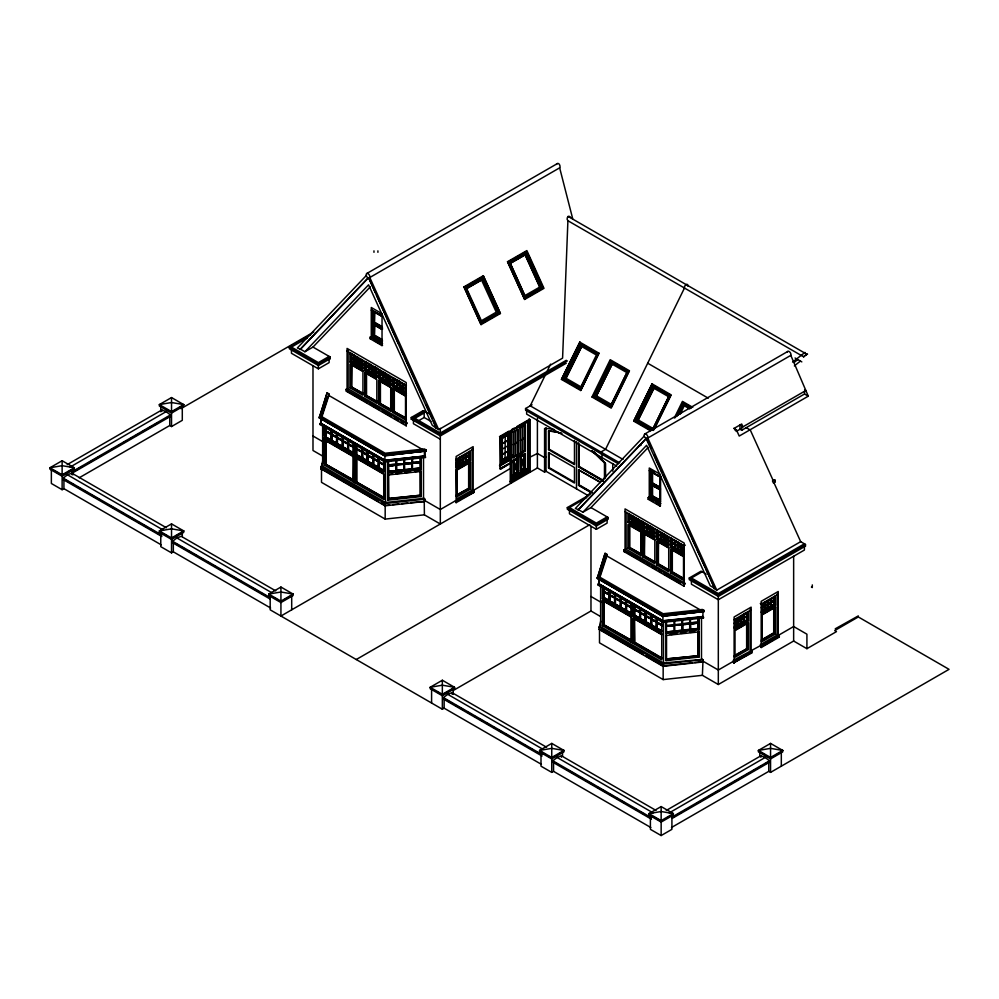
<?xml version="1.0" encoding="UTF-8"?>
<svg xmlns="http://www.w3.org/2000/svg" width="999" height="999" viewBox="0 0 999 999"><rect width="100%" height="100%" fill="white"/><g stroke="black" fill="none" stroke-linecap="round" stroke-linejoin="round"><path stroke-width="1.5" d="M736.251 431.443L740.022 429.27L741.733 430.257L804.52 394.006L804.595 391.196M570.666 217.457C568.543 214.148 565.696 218.619 567.907 220.729L562.587 358.129L438.748 429.632L436.113 428.109L368.581 277.66L375.249 292.37M687.824 286.139L687.886 285.589A2.46 1.424 -60 0 0 686.151 284.578A2.46 1.424 -60 0 0 684.402 287.587L684.465 288.074A2.46 1.424 -60 0 0 684.64 288.461M321.503 416.483L385.177 453.234L424.4 448.963L426.198 450L426.198 451.036L384.478 455.581L319.243 417.919L327.11 392.794L328.896 393.831L328.896 395.492L321.965 416.72M319.243 417.919L327.11 392.794M322.889 408.042L326.099 398.239M321.291 416.82L328.896 393.831M320.829 418.256L320.829 423.226L384.965 460.252L425.124 456.006L384.89 460.389L320.604 423.264L384.89 460.801L425.124 456.418L425.487 457.455L384.752 461.888L320.142 424.587L321.104 420.829M320.142 424.587L321.104 421.653M423.514 456.318L423.514 498.364L424.937 499.188L424.937 501.461L384.965 505.819L320.829 468.793L323.177 459.303M320.829 468.793L323.177 461.575M606.893 554.32L599.5 576.972L663.161 613.736L702.397 609.465L704.195 610.501L704.195 611.538L662.462 616.083L597.227 578.421L605.094 553.296L606.893 554.32L606.893 555.981L599.962 577.222M597.227 578.421L605.094 553.296M598.601 575.536L605.007 555.931M598.601 576.161L600.886 569.155M603.633 560.751L605.007 556.555M703.109 616.92L662.886 620.891L598.588 583.766L662.886 621.303L703.471 617.132L703.471 617.956L662.749 622.389L598.139 585.089L599.1 581.318M598.139 585.089L599.1 582.155M701.498 618.369L701.498 658.853L702.934 659.69L702.934 661.962L662.949 666.321L598.813 629.283L600.699 621.241M511.55 456.056L512.549 455.169L512.162 455.919M511.688 456.081L512.999 455.444L512.999 456.418M512.262 456.043C510.614 457.442 515.459 454.92 512.986 457.305M513.598 456.768C514.522 454.37 511.188 457.067 513.124 457.267M706.206 574.113L701.098 571.153L689.26 577.984L689.26 579.645L718.318 596.415L805.481 546.103L805.481 544.443L800.674 541.67L716.745 590.134L647.789 438.024L790.896 355.319A2.635 1.561 61.6 0 0 789.647 351.885A2.635 1.561 61.6 0 0 787.337 352.11M550.624 364.136L530.232 405.831L623.039 459.428M561.45 379.42L579.857 342.145L561.45 379.42L580.719 390.509L598.975 353.184L579.72 342.095M562.412 379.021L579.944 343.181L562.412 379.021L580.769 389.51L598.026 354.22L580.556 344.28L563.673 378.808L581.143 388.748L563.673 378.808M564.235 378.996L581.131 344.468M565.996 378.246L581.68 346.516L596.403 355.02L580.869 386.788L565.996 378.246L581.68 346.516M580.569 388.561L598.026 354.22M580.344 389.373L598.301 353.683L579.944 343.181M591.945 397.028L610.202 359.702L629.47 370.779L611.201 408.116L592.082 397.078M592.907 396.615L610.851 360.926L592.907 396.615L611.263 407.117L628.783 371.291L610.426 360.789M611.063 406.168L594.168 396.403L611.051 361.888L627.959 371.64M594.168 396.403L611.613 362.063L628.521 371.828M596.49 395.841L612.175 364.123L596.49 395.841L611.351 404.383L626.897 372.627L612.025 364.073M610.839 406.98L628.783 371.291M684.465 288.024L605.556 449.325L600.899 452.023L600.899 453.671L601.972 453.047M633.691 421.128L652.097 383.853L633.691 421.128L650.411 430.744M634.652 420.729L652.609 385.04L634.652 420.729L651.311 430.344M669.193 398.151L670.541 395.392L652.809 430.269L635.913 420.504L652.797 385.989L670.267 395.929M635.913 420.504L653.358 386.176M638.236 419.942L653.92 388.224L638.236 419.942L653.096 428.496L668.643 396.728L653.783 388.186M653.371 430.457L656.081 424.937M659.452 418.032L662.837 411.126M668.244 400.075L669.592 397.315M654.357 428.459L667.844 400.899M654.17 429.408L671.216 394.892L651.96 383.803M674.325 417.994L682.442 401.398L692.782 407.342M675.249 417.657L683.091 402.634L676.348 416.421M677.21 416.021L683.291 403.584L690.359 407.53M678.446 414.822L683.853 403.771M680.219 414.073L684.265 405.781L689.76 408.928M438.748 429.632L369.792 277.522L559.765 167.77A2.81 1.973 75.1 0 0 559.952 165.809L559.452 164.523A2.56 1.798 75.1 0 0 557.604 163.449L366.733 273.539M512.574 456.168L511.7 456.643M529.994 472.24L529.994 419.617L500.024 436.925L500.024 468.806L512.012 462.275L510.252 459.39L499.488 465.596M500.661 469.18L512.012 462.275M804.732 353.047L804.932 352.422L792.582 362.088M567.907 220.729L803.658 356.843C804.482 354.92 809.327 353.696 806.867 354.27L568.069 216.408M366.296 275.512L297.34 347.989L300.512 349.2L368.581 277.66M299.975 349.513L368.044 277.972M300.512 349.2L304.92 351.735L368.581 284.815L432.255 425.262L436.113 428.109M304.92 351.735L312.987 347.078L370.292 286.85M644.293 436.001L575.337 508.491L578.508 509.702L646.578 438.149L577.971 510.014M578.508 509.702L582.904 512.237L646.578 445.317L710.239 585.751L714.635 588.299L646.041 438.461M582.904 512.237L590.971 507.579L648.276 447.352M557.142 163.611L556.743 163.936A2.797 1.973 75.1 0 0 556.443 164.423M794.143 362.45L797.764 359.54M803.658 356.843L806.867 354.27M794.355 365.909L800.399 361.064M161.85 536.513L63.199 479.557L63.199 478.109L67.507 474.8L71.816 473.139L166.396 527.747M269.892 598.901L172.602 542.719L172.602 541.271L176.91 537.962L181.219 536.301L275.799 590.909M542.07 756.031L443.431 699.075L443.431 697.627L447.727 694.317L452.035 692.657L546.628 747.264M651.473 819.192L552.834 762.237L552.834 760.788L557.13 757.479L561.438 755.818L656.031 810.439M62.125 460.726L49.95 467.757L49.95 469.205L62.125 476.236L74.301 469.205L74.301 467.757L62.125 460.726L62.125 489.71L63.924 488.673L161.214 544.842M171.528 397.565L159.353 404.595L159.353 406.044L171.528 413.074L183.704 406.044L183.704 404.595L171.528 397.565L171.528 426.548L169.743 425.512L79.208 477.784M67.258 464.585L161.85 409.977L166.146 411.638L170.454 414.947L170.454 416.396L71.816 473.351M70.217 467.02L166.146 411.638M66.159 473.089L62.125 475.424L52.71 469.98M68.856 471.54L71.541 469.98M172.877 411.476L175.562 409.927M179.608 407.592L182.293 406.044L182.293 420.329L171.528 426.548M180.931 408.691L313.786 331.993M71.816 471.903L170.454 414.947M75.15 470.591L83.254 465.909M87.313 463.573L102.173 454.995M111.638 449.525L114.336 447.964M118.394 445.629L121.091 444.068M123.789 442.507L126.498 440.946M130.557 438.611L133.254 437.05M135.951 435.489L138.661 433.928M142.707 431.58L145.417 430.032M148.114 428.471L152.173 426.123M154.87 424.563L157.58 423.002M167.033 417.545L170.454 416.396M312.987 347.078L330.207 357.018L330.207 358.678L318.369 365.509L289.31 348.738L289.31 347.078L310.764 334.69M307.605 337.762L291.458 347.078L318.369 362.612L329.121 356.406M63.199 479.557L63.924 479.145L63.924 488.673M381.968 326.948L374.213 322.477L374.575 311.75L374.575 322.265L382.33 326.748M373.077 311.226L373.077 323.127L382.567 327.997M381.968 339.885L374.213 335.414L374.575 324.7L374.575 335.202L382.33 339.685M289.31 347.078L318.369 363.861L330.207 357.018M382.03 343.319L382.03 345.604L370.192 338.761L370.192 337.113L372.165 336.588L381.581 342.033M374.213 324.9L381.968 329.383L373.077 324.176L373.077 336.076L382.567 340.934M291.458 348.738L291.458 353.296L318.369 368.831L329.121 362.612L329.121 359.578M370.192 338.761L371.278 338.761M463.961 286.863L483.291 275.749L500.412 313.499L481.068 324.613L463.961 286.863L481.068 324.613M507.542 261.701L526.873 250.587L543.993 288.336L524.65 299.45L507.542 261.701L524.65 299.45M464.785 287.225L483.066 276.723L499.575 313.137L481.293 323.639L464.785 287.225L483.066 276.723M526.648 251.561L508.079 262.138L526.648 251.561L543.156 287.974L524.587 298.551L543.156 287.974M349.937 353.584L362.937 361.089L362.937 369.468L349.937 361.963L349.937 353.584L350.836 353.072L350.836 361.438L362.525 368.194M482.692 277.772L465.072 287.749L482.692 277.772L498.563 312.787L480.944 322.764L498.563 312.787M525.986 252.685L508.653 262.587L525.986 252.685L541.858 287.7L524.525 297.602L541.858 287.7M466.633 288.549L481.655 279.932L466.633 288.549L481.406 320.754L496.266 312.163L481.506 279.97M510.214 263.386L525.237 254.77L539.847 287.013L524.837 295.629L510.214 263.386L525.237 254.77M354.445 355.357L351.373 354.008L351.373 357.255L354.445 358.604L354.445 356.443M351.373 357.879L354.445 359.24L354.083 362.687L351.373 361.126L351.373 357.879L354.445 359.24M351.373 357.255L354.445 358.604M357.417 357.08L357.055 360.539L357.417 358.166M349.937 361.963L350.836 361.438M351.373 361.126L354.445 362.487M354.982 358.916C355.482 351.423 352.659 360.901 357.417 360.327M357.954 357.392L357.605 360.851L360.402 362.05L357.605 360.851M354.62 359.752L357.417 360.951L357.055 364.41L354.62 362.999L354.62 359.752L357.417 360.951M382.567 343.631L370.192 337.113M363.286 393.793L351.373 386.913L351.735 364.248M354.62 362.999L357.417 364.198M357.605 361.476L360.402 362.674L357.605 361.476L357.605 364.722L360.402 365.921L357.605 364.722M362.749 363.399L360.577 362.575L363.286 364.136M362.749 364.023L360.577 363.199L363.286 364.76M366.133 362.525L366.496 365.572L369.006 367.02L369.006 363.773L366.133 362.525L366.133 365.771L369.006 367.02M360.402 358.803L360.577 366.446L362.749 367.282M369.155 364.273C372.902 363.811 372.902 371.616 369.155 367.52L369.518 364.061M366.133 366.396L369.006 367.644L368.656 371.104L366.133 369.642L366.133 366.396L369.006 367.644M369.155 367.52L371.79 368.619M371.928 365.871L372.29 368.918L374.2 370.429L371.928 369.118L371.928 365.871L374.2 367.182L374.2 370.429M366.133 369.642L369.006 370.891M364.735 370.504L376.835 377.485L376.835 369.106L364.735 362.125L364.735 370.504L365.634 369.98L377.722 376.973M369.155 368.144L371.79 369.243L371.428 372.702L369.155 371.391L369.155 368.144L371.79 369.243M364.735 372.577L376.835 379.558L376.835 403.271L364.735 396.291L364.735 372.577L365.634 372.065L365.634 395.766L377.722 402.747M369.155 371.391L371.79 372.502M371.928 369.742L374.563 370.854L371.928 369.742L371.928 373.002L374.563 374.101L371.928 373.002M377.585 371.965L374.7 370.716L377.222 372.177M377.585 372.59L374.7 371.341L377.222 372.802M345.979 389.398L348.139 388.786L407.317 422.952L406.243 423.576L406.243 425.849L345.979 391.059L345.979 389.398L406.78 423.888M349.937 387.737L362.937 395.242L362.937 371.541L349.937 364.036L349.937 387.737L350.836 387.225L362.525 393.981M351.373 386.913L363.648 393.581M380.032 370.542L380.382 373.589L382.904 375.05L380.032 373.801L380.032 370.542L382.555 372.003L382.555 375.249M374.563 366.97L374.7 374.6L377.585 375.849M380.032 374.425L382.904 375.674L380.032 374.425L380.032 377.672L382.904 378.921L380.032 377.672M383.416 375.337L383.416 372.09L385.676 373.401L385.676 376.648L383.054 375.549L385.676 376.648M388.449 378.246L385.826 377.147L385.826 373.888L386.188 376.935L388.449 378.246L388.449 376.086M378.633 378.521L390.721 385.514L390.721 377.135L378.633 370.154L378.633 378.521L379.52 378.009L391.62 384.99M385.676 377.272C377.36 370.879 393.544 384.29 383.054 379.42L382.904 371.79M378.633 380.607L390.721 387.587L390.721 411.288L378.633 404.308L378.633 380.607L379.52 380.082L379.52 403.796L391.62 410.776M388.961 375.287L388.599 378.746L391.121 380.194M383.054 379.42L385.676 380.519M385.826 377.772L388.449 378.871L388.099 382.33L385.826 381.019L385.826 377.772L388.449 378.871M388.599 378.746L391.483 379.995M385.826 381.019L388.449 382.118M391.121 384.078L388.599 382.617L388.599 379.37L391.483 380.619M393.968 378.596L394.318 381.63L396.678 383.404L393.968 381.843L393.968 378.596L395.766 379.632M364.735 396.291L365.634 395.766M375.961 378.646L366.171 373.002L366.171 395.454L377.547 401.61M388.599 382.617L391.483 383.866M397.577 380.257L400.012 381.668L400.012 384.915L397.215 383.716L400.012 384.915M393.968 382.467L397.028 383.828L393.968 382.467L393.968 385.714L397.028 387.075L393.968 385.714M392.52 386.551L393.419 386.026L406.418 393.531L405.519 394.056L392.52 386.551L392.52 378.171L405.519 385.676L406.418 385.164M400.012 385.539C391.808 379.17 407.604 392.57 397.215 387.587L397.028 379.945M392.52 388.623L393.419 388.112L393.419 411.813L406.418 419.318L405.519 419.83L392.52 412.337L392.52 388.623L405.519 396.128L406.418 395.616M402.634 383.591L402.634 386.85L400.187 385.439L400.187 382.192L402.634 383.591L402.634 386.85M400.187 385.439L402.984 386.638M397.215 387.587L400.012 388.798M400.187 386.064L402.984 387.262L402.634 390.721L400.187 389.31L400.187 386.064L402.984 387.262M325.874 426.973L325.874 431.031L331.518 433.878L331.518 431.168M325.874 431.668L331.518 434.515L331.156 440.122L325.874 437.075L325.874 431.668L331.518 434.515M403.171 387.162L406.243 388.511L403.171 387.162L403.171 383.903L405.881 385.477L405.881 388.723M400.187 389.31L402.984 390.509M403.171 387.787L406.243 389.135L403.171 387.787L403.171 391.034L406.243 392.395L403.171 391.034M171.528 523.888L159.353 530.919L159.353 532.367L171.528 539.398L183.704 532.367L183.704 530.919L171.528 523.888L171.528 552.872L173.327 551.835L270.617 608.004M378.633 404.308L379.52 403.796M389.86 386.675L380.07 381.019L380.07 403.484L391.446 409.627M324.425 426.598L324.425 437.912L325.324 437.4L354.083 453.996L354.083 442.682M325.874 437.075L331.518 439.922M325.874 431.031L331.518 433.878M331.705 430.344L331.705 434.403L336.9 436.975L336.9 432.917M331.705 435.04L336.9 437.612L336.538 443.231L331.705 440.447L331.705 435.04L336.9 437.612M353.883 456.181L353.534 480.282L325.874 464.323L325.874 440.422L335.452 445.529M331.705 434.403L336.9 436.975M331.705 440.447L336.9 443.032M337.088 433.441L337.088 437.5L342.669 440.309L342.669 437.612M337.088 438.136L342.669 440.946L342.307 446.565L337.088 443.556L337.088 438.136L342.669 440.946M171.528 538.586L174.226 537.025M176.91 535.476L179.608 533.928M337.088 443.556L342.669 446.353M337.088 437.5L342.669 440.309M342.857 436.775L342.857 440.834L348.052 443.419L348.052 440.709M392.52 412.337L393.419 411.813M393.968 411.501L406.243 418.169L393.968 411.501L393.968 389.048L405.881 395.929L405.881 418.381M342.857 441.471L348.052 444.056L347.689 449.675L342.857 446.878L342.857 441.471L348.052 444.056M172.602 542.719L173.327 542.307L173.327 551.835M342.857 440.834L348.052 443.419M342.857 446.878L348.052 449.463M348.239 439.885L348.239 443.943L353.883 446.79L353.883 442.732M348.239 444.58L353.883 447.427L353.534 453.034L348.239 449.987L348.239 444.58L353.883 447.427M348.239 449.987L353.883 452.834M348.239 443.943L353.883 446.79M324.425 465.147L325.324 464.635L354.083 481.231L354.083 456.068L353.184 456.58L324.425 439.985L324.425 465.147L383.728 499.388L383.728 474.213L354.97 457.617L354.97 482.792L355.869 482.267L384.627 498.876M325.874 464.323L353.883 480.069M356.418 448.663L362.063 451.511L356.418 448.663L356.418 444.605M566.258 363.211L440.322 435.926L411.263 419.155L411.263 417.495L423.101 410.664L428.221 413.611M356.418 449.3L362.063 452.147L356.418 449.3L356.418 454.707L362.063 457.554L356.418 454.707M411.263 419.155L423.101 412.312L424.175 412.937L413.424 419.155L413.424 423.701L440.322 439.235M324.425 437.912L353.184 454.508L354.083 453.996M354.97 444.23L354.97 455.544L355.869 455.032L384.627 471.628M367.445 454.62C354.82 445.529 370.017 460.676 367.445 451.91M362.612 452.46L367.445 455.257L362.612 452.46L362.612 457.879L367.445 460.664L367.445 456.605M417.457 421.378L424.175 417.495L430.906 421.378M354.97 457.617L355.869 457.105L355.869 482.267M362.063 447.452L362.612 457.879M367.644 451.086L367.644 455.144L373.214 457.942L373.214 455.244M367.644 455.781L373.214 458.578L372.864 464.198L367.644 461.188L367.644 455.781L373.214 458.578M362.262 458.079L367.445 460.664M367.644 461.188L373.214 463.998M367.644 455.144L373.214 457.942M373.414 454.42L373.414 458.479L378.596 461.051L378.596 458.354M373.414 459.103L378.596 461.688L378.234 467.307L373.414 464.523L373.414 459.103L378.596 461.688M373.414 458.479L378.596 461.051M373.414 464.523L378.596 467.095M378.796 457.517L378.796 461.575L384.428 464.423M378.796 462.212L384.078 465.272L384.078 470.679L378.796 467.619L378.796 462.212L384.428 465.059M354.083 481.231L353.184 481.755L353.184 456.58M378.796 467.619L384.428 470.467M566.308 360.289L440.322 433.029L413.424 417.495L424.175 411.276L424.175 417.495M356.418 481.955L384.078 497.914L384.078 474.013L356.418 458.054L356.418 481.955L384.428 497.714M567.382 360.901L440.322 434.265L411.263 417.495M565.184 362.6L440.322 434.677L413.424 419.155M618.381 463.773L525.561 410.189L525.561 408.529L532.055 404.782M456.68 462.674L459.49 461.051L459.49 457.879L456.68 459.49L456.68 462.674L456.331 459.29M459.677 457.342L462.562 456.093L462.562 459.278L460.039 460.739L459.677 458.404M466.196 457.18L469.006 455.556L469.006 452.385L466.196 453.996L466.196 457.18L465.846 454.857M456.531 499.125L472.265 490.047L472.265 448.813L473.151 449.325L456.118 459.165L457.03 459.69L470.454 451.935L470.454 460.227L457.03 467.969L456.131 467.457L469.555 459.702L470.454 460.227M499.488 436.613L508.903 431.168M511.538 429.657L514.098 428.184M516.658 426.698L528.184 420.042M456.331 462.462L459.49 461.051M459.677 460.527L462.562 459.278M462.762 455.569L462.762 458.753L465.646 457.505L465.284 454.108M465.846 456.968L469.006 455.556M514.835 428.596L528.196 421.491L528.196 470.167L510.976 479.483M462.762 458.753L465.646 457.505M500.574 437.237L510.252 431.855L510.252 457.929L500.761 463.411L500.574 437.237L500.761 463.411M510.976 430.819L528.196 421.491M456.331 463.111L459.128 461.488L459.49 464.872C455.107 469.705 455.107 461.263 459.49 461.7M459.677 461.163L462.562 459.915L462.562 463.099C458.516 467.544 458.516 459.478 462.562 459.915M465.846 457.617L468.643 455.994L469.006 459.39C464.622 464.21 464.622 455.769 469.006 456.206M501.286 462.075L501.111 437.537L509.178 432.879L509.365 457.417L501.111 461.975L509.365 457.417M462.762 459.39L465.646 458.141L465.646 461.326L463.124 462.774L462.762 460.452M509.365 432.979L501.111 437.537M501.286 438.673L502.172 437.137M505.057 436.501L502.36 438.049L502.36 437.025M505.232 436.388L507.942 434.84L507.942 433.803M509.003 434.215L508.116 434.727L508.116 433.703M518.156 429.358L512.949 431.955L518.156 429.358L518.156 455.02L512.949 457.604L518.156 455.02M520.129 427.809L525.324 425.224L525.324 450.874L520.479 453.671L520.129 427.809L525.324 425.224M501.286 438.873L502.172 438.361L502.172 443.643L501.286 444.168M505.057 436.7L502.36 438.261L502.36 443.544L505.057 441.983M505.232 436.6L507.942 435.04L507.942 440.322L505.232 441.883M509.003 434.428L508.116 434.94L508.116 440.222L509.003 439.71M456.331 466.283L459.49 464.872M459.677 464.348L462.562 463.099M462.762 462.574L465.646 461.326M465.846 460.789L469.006 459.39M461.501 466.446L464.185 464.885M457.554 468.943L466.183 463.961M501.286 444.368L502.172 443.856L502.172 449.038M505.057 442.195L502.36 443.756L502.36 448.938M505.232 442.095L507.942 440.534L507.942 445.716M509.003 439.91L508.116 440.434L508.116 445.604M470.454 462.312L457.03 470.054L457.03 496.753L456.131 496.228L469.555 488.486L470.454 488.998L470.454 462.312L469.555 461.788L469.555 488.486M501.286 449.762L509.003 445.092M513.311 444.355L515.197 443.281L515.197 431.081M520.491 440.222L522.365 439.135L522.365 426.935M513.311 444.78L515.197 443.693L515.197 455.894L513.311 456.98M520.491 440.634L522.365 439.56L522.365 451.748L520.491 452.834M501.286 454.932L502.172 454.42L502.172 449.25M505.057 452.759L502.36 454.32L502.36 449.138M505.232 452.659L507.942 451.098L507.942 445.916M509.003 450.487L508.116 450.999L508.116 445.816M501.286 455.144L502.172 454.632L502.172 459.915L501.286 460.427M505.057 452.972L502.36 454.533L502.36 459.815L505.057 458.254M505.232 452.872L507.942 451.311L507.942 456.593L505.232 458.154M509.003 450.686L508.116 451.198L508.116 456.493L509.003 455.969M280.931 587.05L268.756 594.08L268.756 595.529L280.931 602.559L293.107 595.529L293.107 594.08L280.931 587.05L280.931 616.033L537.4 467.969L544.58 472.102L546.016 471.278L588.436 495.766M501.286 460.639L502.172 460.127L501.286 461.663M505.057 458.466L502.36 460.015L502.36 461.051L505.057 459.49L505.232 435.364M505.232 458.354L507.942 456.793L507.942 457.829L505.232 459.378M509.003 456.181L508.116 457.717L509.003 457.205M500.574 463.311L510.252 457.929M520.129 453.471L525.324 450.874M510.789 459.702L500.024 465.909L501.261 468.481M514.16 459.602L518.156 457.704L518.156 472.652L512.949 475.237L518.156 472.652M521.341 455.457L525.324 453.571L525.324 468.506L520.479 471.303L520.129 456.156L525.324 453.571M512.949 460.302L518.156 457.704M513.673 460.714L517.245 458.853L517.245 472.127L513.673 473.988L513.673 460.714L517.245 472.127L513.673 473.988M520.854 456.568L524.425 454.72L524.425 467.982L520.854 469.842L520.854 456.568L524.425 467.982L520.854 469.842M500.024 468.806L508.104 464.148M456.331 495.067L469.006 488.161L469.006 462.749L456.68 469.867L456.68 495.279L456.331 469.655M456.68 495.279L469.006 488.161M457.03 496.753L470.454 488.998M472.265 490.047L473.151 490.559L510.252 468.519M284.965 599.412L291.696 595.529L291.696 609.827M456.118 501.023L474.238 490.559L474.238 492.22L456.118 502.672L455.581 500.711L456.118 502.672M457.43 501.298L461.363 499.025M463.986 497.514L474.238 492.22M561.426 433.304A94.643 54.645 60 0 0 551.76 431.218L548.538 430.994L548.538 449.637L549.25 449.225L574.475 463.786M520.129 471.103L525.324 468.506M546.016 456.78L544.58 457.604L537.4 453.471L529.458 457.43M527.747 468.244L510.976 477.822L511.338 479.695L528.021 470.054L527.659 468.194M511.338 478.346L528.021 468.718M514.835 477.26L518.681 475.037M509.715 481.668L521.241 475.012M523.801 473.538L527.647 471.316M510.252 459.39L510.252 481.98L529.458 470.891L529.458 419.305M548.538 468.044L574.475 483.029L574.475 467.52L548.538 452.547L548.538 468.044L549.25 467.632L574.475 482.192M578.533 442.794L578.533 466.958L579.245 466.545L603.146 480.332M591.495 492.857L578.533 485.364L578.533 469.867L599.637 481.643M644.717 434.041L787.836 351.411M602.409 460.452L604.832 463.086L601.248 459.79A94.643 54.645 60 0 0 591.583 450.711M638.686 446.441L641.37 444.892M578.533 485.364L579.245 484.952L592.519 492.619M590.971 507.579L608.191 517.519L608.191 519.18L596.353 526.011L567.307 509.24L567.307 507.579L590.284 494.305M586.875 497.514L569.455 507.579L596.353 523.114L607.117 516.895M654.195 472.502L650.162 470.167L649.263 470.679L660.027 476.898L660.926 476.386M652.197 472.465L660.314 476.735L659.952 487.45L652.197 482.967L652.197 472.465L659.952 476.935M790.846 355.432L808.278 396.178L739.223 436.051L736.425 429.882L735.339 430.507L734.327 428.259L741.683 424.013L742.956 426.823L805.856 390.509L804.632 389.797M651.061 471.728L651.061 483.628L660.564 488.486L660.564 476.585L658.004 475.112M652.197 482.967L660.314 487.237M652.197 485.402L660.314 489.672L660.314 500.174L652.197 495.916L652.197 485.402L660.564 489.535L651.598 484.353L651.598 496.253L660.564 501.436L660.564 489.535M356.256 659.527L589.785 524.7M567.307 507.579L596.353 524.35L608.191 517.519M660.564 488.486L651.061 483.628M648.189 497.602L650.162 497.09L660.926 503.296L660.027 503.821L660.027 506.093L648.189 499.263L648.189 497.602L660.564 504.133M660.014 489.835L651.061 484.665L651.598 496.253M652.197 495.916L660.314 500.174M648.189 499.263L649.263 499.263M569.455 509.24L569.455 513.786L596.353 529.32L607.117 523.114L607.117 518.556M629.37 517.744L632.429 519.105L629.37 517.744L629.72 514.298M629.37 518.369L632.429 519.73L629.37 518.369L629.37 521.628L632.429 522.976L629.37 521.628M660.564 501.436L651.061 496.565M627.921 522.452L628.821 521.94L641.82 529.445L641.82 521.066L640.921 521.59L627.921 514.085L627.921 522.452L640.921 529.957L641.82 529.445M635.414 520.829C628.883 516.883 638.111 524.6 635.414 517.582M635.589 518.094L635.951 521.141L638.386 522.552L638.386 519.293L635.589 518.094L635.589 521.341L638.386 522.552M635.414 521.453C627.21 515.072 643.006 528.483 632.617 523.501L632.429 515.859M641.645 524.425L638.573 523.064L638.573 519.817L638.935 522.864L641.645 524.425L641.645 521.178M632.617 523.501L635.414 524.7M635.589 521.965L638.386 523.176L638.036 526.623L635.589 525.224L635.589 521.965L638.386 523.176M635.589 525.224L638.386 526.423M638.573 523.688C642.856 523.239 642.856 531.668 638.573 526.935L638.573 523.688L640.734 524.525M642.719 522.627L654.82 529.607L654.82 537.986L642.719 530.993L642.719 522.627L643.618 522.102L643.618 530.481L654.37 536.688M638.573 526.935L641.645 528.296M644.13 526.273L647.002 527.522L644.13 526.273L644.13 523.026L647.002 524.275M644.13 526.898L647.002 528.146L644.13 526.898L644.13 530.144L647.002 531.393L644.13 530.144M649.412 526.073L649.412 529.333L647.152 528.021L647.152 524.762L649.412 526.073L649.412 529.333M649.924 526.373C653.671 525.911 653.671 533.716 649.924 529.62L650.274 526.161M647.152 528.021L649.775 529.12M642.719 530.993L643.618 530.481M647.152 528.646L649.775 529.745L649.412 533.204L647.152 531.893L647.152 528.646L649.775 529.745M649.924 529.62L652.547 530.719M655.182 562.312L644.155 555.956L644.517 533.291L644.517 555.744L654.308 561.401M649.924 530.244L652.547 531.343L652.185 534.802L649.924 533.491L649.924 530.244L652.547 531.343M647.152 531.893L649.775 532.991M655.219 529.42L652.697 527.971L652.697 531.218L653.059 527.759M649.924 533.491L652.547 534.59M652.697 531.843L652.697 535.089L652.697 531.843L655.219 533.304M656.618 530.644L668.718 537.637L668.718 546.003L656.618 539.023L656.618 530.644L657.517 530.132L657.517 538.498L668.269 544.717M623.975 549.9L626.123 549.275L685.314 583.453L684.24 584.065L684.24 586.351L623.975 551.56L623.975 549.9L684.777 584.378M641.82 555.232L640.921 555.744L640.921 532.03L627.921 524.537L627.921 548.239L628.821 547.727L641.82 555.232L641.82 531.518M641.645 554.083L641.283 531.83L629.37 524.95L629.37 547.415L641.645 554.083L641.645 531.618M623.975 551.56L625.049 551.56M660.901 533.379L660.539 535.751L658.016 534.29L658.016 531.043L660.901 532.292M658.016 534.29L660.901 535.539M660.901 539.423L658.016 538.174L658.016 534.915L658.378 537.962L660.901 539.423L660.901 537.25M661.051 536.038L663.673 537.137L661.051 536.038L661.051 532.792L663.673 533.891L663.823 541.52L666.083 542.832L666.595 535.988L669.118 537.45M658.016 534.915L660.901 536.163M656.618 539.023L657.517 538.498M661.051 536.663L663.673 537.774L661.051 536.663L661.051 539.91L663.673 541.021L661.051 539.91M666.445 538.748C658.828 534.34 669.792 543.344 666.445 535.489M669.08 570.329L658.054 563.973L658.416 541.308L658.416 563.773L669.43 570.129M669.118 540.696C665.946 537.562 661.563 538.723 666.945 539.035L666.945 535.789M663.823 541.52L666.445 542.619M666.595 539.872L666.595 543.119L666.595 539.872L669.118 541.321M670.516 538.673L683.516 546.178L683.516 554.545L670.516 547.04L670.516 538.673L671.415 538.149L671.415 546.528L684.415 554.033M675.024 540.447L674.662 543.906L671.952 542.345L672.315 538.886M774.437 479.782L772.464 480.931L773.351 482.892L775.324 481.755L774.437 479.782L775.324 481.755M642.719 556.78L654.82 563.761L654.82 540.059L642.719 533.079L642.719 556.78L643.618 556.268L654.37 562.474M775.324 480.307L773.176 480.507L750.162 429.732M671.952 542.345L675.024 543.693M671.952 542.969L675.024 544.318L671.952 542.969L671.952 546.216L674.662 547.777L675.024 545.404M675.199 544.218L677.996 545.417L675.199 544.218L675.199 540.971L677.996 542.17M670.516 547.04L671.415 546.528M671.952 546.216L675.024 547.564M675.199 544.842L677.996 546.041L675.199 544.842L675.199 548.089L677.996 549.288L675.199 548.089M442.345 680.244L430.169 687.275L430.169 688.723L442.345 695.754L454.533 688.723L454.533 687.275L442.345 680.244L442.345 709.228L444.143 708.191L541.433 764.36M680.981 543.881L680.619 547.34L680.981 544.967M683.865 578.883L671.952 572.002L672.315 549.338L672.315 571.79L684.228 578.671M680.981 547.14L678.184 545.941L680.619 547.34M683.865 549.213L681.168 547.652L681.518 544.193M680.981 547.764C672.777 541.383 688.573 554.782 678.184 549.812L678.546 542.482L678.546 545.729M603.871 587.474L603.871 591.52L609.515 594.368L609.515 590.309M603.871 592.157L609.515 595.004L609.153 600.624L603.871 597.577L603.871 592.157L609.515 595.004M685.314 545.129L684.24 545.754L625.049 511.588M681.168 547.652L684.228 549.013M678.184 549.812L680.981 551.011M683.865 553.096L681.168 551.535L681.168 548.276L684.228 549.637M656.618 564.81L668.718 571.79L668.718 548.089L656.618 541.096L656.618 564.81L657.517 564.285L668.269 570.491M681.168 551.535L684.228 552.884M602.422 598.413L603.321 597.889L632.067 614.485L631.168 615.009L602.422 598.413L602.422 587.1M603.871 597.577L609.515 600.411M603.871 591.52L609.515 594.368M609.702 590.834L609.702 594.892L614.897 597.477L614.897 594.767M614.897 599.462L614.535 603.733L609.702 600.936L609.702 595.529L613.686 597.414M602.422 600.474L603.321 599.962L603.321 625.137L632.067 641.733L631.168 642.245L631.168 617.082L602.422 600.474L602.422 625.649L661.725 659.889L661.725 634.715L632.966 618.119L632.966 643.281L633.865 642.769L661.313 658.616M445.042 693.381L447.727 691.832M450.424 690.284L453.109 688.723L453.109 694.442M453.159 690.559L590.971 610.988L600.262 616.358M609.702 594.892L614.897 597.477M609.702 600.936L614.897 603.521M609.702 595.529L614.897 598.114M615.084 593.943L615.084 598.001L620.666 600.811L620.666 596.753M615.084 598.638L620.666 601.448L620.304 607.067L615.084 604.045L615.084 598.638L620.666 601.448M443.431 699.075L444.143 698.663L452.247 703.346M615.084 604.045L620.666 606.855M615.084 598.001L620.666 600.811M620.854 597.277L620.854 601.336L626.048 603.92L626.048 601.211M670.516 572.827L683.516 580.332L683.516 556.63L670.516 549.125L670.516 572.827L671.415 572.315L684.415 579.82M620.854 601.972L626.048 604.545L625.686 610.164L620.854 607.38L620.854 601.972L626.048 604.545M620.854 601.336L626.048 603.92M620.854 607.38L626.048 609.964M626.236 604.445L631.88 607.28L626.236 604.445L626.236 600.387M626.236 605.082L631.88 607.916L626.236 605.082L626.236 610.489L631.88 613.336L626.236 610.489M602.422 625.649L603.321 625.137M603.871 624.812L631.88 640.571L603.871 624.812L603.871 600.911L631.518 616.883L631.518 640.784M634.415 605.107L634.415 609.165L640.059 612.012L640.059 609.303M634.415 609.802L640.059 612.637L639.697 618.256L634.415 615.209L634.415 609.802L640.059 612.637M702.172 571.778L691.408 577.984L718.318 593.518L804.407 543.818M632.966 604.732L632.966 616.046L633.865 615.521L661.313 631.368M634.415 615.209L640.059 618.056M634.415 609.165L640.059 612.012M640.247 608.478L640.247 612.537L645.441 615.109L645.441 612.412M640.247 613.161L645.441 615.746L645.079 621.366L640.247 618.581L640.247 613.161L645.441 615.746M662.062 658.416L634.415 642.444L634.415 618.556L634.777 642.245L662.424 658.204M640.247 612.537L645.441 615.109M640.247 618.581L645.441 621.153M645.629 611.575L645.629 615.634L651.211 618.443L651.211 614.385M645.629 616.271L651.211 619.08L650.849 624.7L645.629 621.678L645.629 616.271L651.211 619.08M645.629 621.678L651.211 624.487M645.629 615.634L651.211 618.443M651.398 614.909L651.398 618.968L656.593 621.553L656.593 617.494M651.398 619.605L656.593 622.19L656.231 627.809L651.398 625.012L651.398 619.605L656.593 622.19M651.398 618.968L656.593 621.553M651.398 625.012L656.593 627.597M656.78 618.019L656.78 622.077L662.424 624.924M662.062 631.168L656.78 628.121L656.78 622.714L662.424 625.561M656.78 628.121L662.424 630.968M689.26 577.984L718.318 594.767L805.481 544.443M734.115 619.667L751.148 609.827M734.315 619.78L736.188 618.706M743.83 614.285L746.64 612.674L746.99 616.058C742.607 620.891 742.607 612.449 746.99 612.874M734.677 619.992L737.474 618.369L737.474 621.553L734.677 623.176M740.759 616.071L743.631 614.822L743.631 617.994L741.108 619.455L740.759 617.132M765.109 602.422L767.644 600.961L767.644 604.145C762.374 610.164 765.571 596.266 765.109 605.594M768.194 600.636L770.716 599.175L770.716 602.36C765.459 608.391 768.656 594.492 768.194 603.821M771.278 602.047L774.075 600.424L774.075 597.24L771.278 598.863L771.278 602.047L770.916 598.651M748.451 612.437L735.014 620.192L735.014 628.471L748.451 620.716L748.451 612.437L747.552 611.912L747.552 620.204L734.128 627.959M734.315 622.964L737.474 621.553M737.674 618.905L737.674 621.028C742.457 621.678 739.76 612.187 740.197 619.567M740.759 619.243L743.631 617.994M743.83 617.469L746.99 616.058M761.4 607.33L764.56 605.918L764.56 602.734L761.762 604.358L761.762 607.529L764.56 605.918M764.759 605.394L767.644 604.145M767.831 603.608L770.716 602.36M770.916 601.835L774.075 600.424M737.674 621.028L740.559 619.78M734.315 623.601L737.474 622.19L737.474 625.374L734.677 626.997M737.674 621.665L740.559 620.416L740.559 623.601C736.513 628.034 736.513 619.967 740.559 620.416M740.759 619.892L743.631 618.643L743.631 621.815C739.597 626.261 739.597 618.194 743.631 618.643M743.83 618.106L746.64 616.495L746.99 619.88C742.607 624.712 742.607 616.271 746.99 616.695M761.4 607.966L764.56 606.555L764.56 609.74L761.762 611.351L761.762 608.179L764.56 606.555M764.759 606.031L767.644 604.782L767.644 607.966C763.598 612.399 763.598 604.333 767.644 604.782M767.831 604.258L770.716 603.009L770.716 606.181C766.67 610.626 766.67 602.559 770.716 603.009M770.916 602.472L773.713 600.861L774.075 604.245C769.692 609.078 769.692 600.636 774.075 601.061M734.677 623.813L737.474 622.19M734.315 626.785L737.474 625.374M737.674 624.85L740.559 623.601M740.759 623.064L743.631 621.815M743.83 621.291L746.99 619.88M761.4 611.151L764.56 609.74M764.759 609.215L767.644 607.966M767.831 607.429L770.716 606.181M770.916 605.656L774.075 604.245M761.201 612.312L774.625 604.57L775.524 605.082L775.524 596.803L762.1 604.557L762.1 612.837L775.524 605.082M735.464 629.258L739.497 626.935M739.248 627.31L741.708 625.886M744.168 624.462L746.99 623.251L746.99 648.663L734.677 655.769M765.097 612.387L772.489 608.116M734.677 630.357L746.99 623.251M774.075 607.617L761.762 614.722L761.762 640.134L774.075 633.029L773.713 607.404L773.713 632.817L761.4 639.922M775.524 607.167L762.1 614.922L762.1 641.608L775.524 633.865L775.524 607.167L774.625 606.655L774.625 633.341L761.201 641.096M551.748 743.406L539.572 750.436L539.572 751.885L551.748 758.915L563.936 751.885L563.936 750.436L551.748 743.406L551.748 772.389L553.546 771.353L650.836 827.522M553.096 757.329L555.794 755.768M558.478 754.22L561.163 752.659M734.315 655.569L746.99 648.663M734.128 656.73L747.552 648.975L748.451 649.5L748.451 622.802L735.014 630.556L735.014 657.255L748.451 649.5M552.834 762.237L553.546 761.825L553.546 771.353M733.216 660.376L761.188 645.254L761.188 601.336L778.233 591.495L778.233 635.426L777.334 634.902L760.289 644.742L761.188 645.254M734.115 660.888L718.318 670.017L702.934 661.138M778.233 635.426L793.643 626.523L806.917 634.19L806.917 648.688L793.643 641.021L718.318 684.515L702.397 675.324L663.161 679.595L599.5 642.832L599.5 629.17M752.222 651.061L733.566 661.201L733.566 662.861L752.222 652.709L751.685 650.749M761.188 645.878L779.307 635.426L779.307 637.075L761.188 647.539L760.651 645.566L761.188 647.539M733.566 662.861L751.148 652.709M760.651 647.227L771.678 640.859M774.3 639.348L776.922 637.837M778.233 637.075L779.307 637.075M858.328 615.896L835.251 628.808M806.917 648.688L836.5 631.593L834.714 630.569L858.303 616.945L949.05 669.342L770.554 772.389L768.768 771.353L671.478 827.522M661.151 806.568L648.975 813.598L648.975 815.047L661.151 822.077L673.338 815.047L673.338 813.598L661.151 806.568L661.151 835.551L671.915 829.345L671.915 815.047M770.554 743.406L758.378 750.436L758.378 751.885L770.554 758.915L782.741 751.885L782.741 750.436L770.554 743.406L770.554 772.389M666.283 810.439L760.876 755.818L765.184 757.479L769.48 760.788L769.48 762.237L672.19 818.418M669.243 812.874L765.184 757.479M666.533 818.156L670.566 815.833M771.902 757.329L774.6 755.768M777.284 754.22L779.969 752.659M672.19 816.97L769.48 760.788M672.827 817.219L675.524 815.659M678.234 814.098L680.931 812.537M684.989 810.201L687.687 808.641M697.152 803.171L699.849 801.61M703.908 799.275L706.605 797.714M709.315 796.153L712.012 794.592M716.071 792.257L718.768 790.696M721.465 789.135L725.524 786.787M728.221 785.239L730.931 783.678M733.628 782.117L737.687 779.769M740.384 778.209L744.442 775.873M747.14 774.312L749.849 772.751M752.547 771.191L756.605 768.855M759.302 767.294L762.012 765.734M764.71 764.173L768.768 761.825L769.48 762.237M483.291 275.749L500.412 313.499M539.697 287.038L525.087 254.807M524.837 295.629L510.364 263.349M499.575 313.137L482.929 276.76M481.293 323.639L464.935 287.188M319.243 416.883L384.478 454.545L426.198 450M425.836 450.836L384.615 455.944L319.692 417.832L384.615 455.319L426.198 451.036M320.142 423.763L384.752 461.063L425.487 456.63M388.449 465.134C407.892 460.664 383.691 471.403 388.449 461.076M403.896 463.761L396.703 464.235L403.896 463.761L403.896 459.702M411.763 462.899L404.57 463.386L411.763 462.899L411.763 457.492M420.017 462L412.437 462.525L420.017 462L419.917 457.654M388.449 465.771L396.029 465.247L396.029 470.654L388.549 471.478L388.449 465.771L388.549 471.478M396.79 470.579L396.703 464.872L403.808 464.098L403.896 469.805L396.703 470.292L403.896 469.805M404.57 464.023L411.763 463.536L404.57 464.023L404.657 469.717L411.763 468.943L411.675 463.249M412.437 463.161L420.017 462.637L412.437 463.161L412.525 468.856L420.017 468.044L419.917 462.35M388.549 466.058L396.029 465.247M403.896 464.385L396.703 464.872M388.449 471.191L396.029 470.654M387.774 472.19L420.779 468.593L421.016 469.318L388.012 472.914L387.774 460.876M396.778 473.289L399.775 472.952M405.781 472.302L408.778 471.978M414.785 471.328L417.782 470.991M415.422 471.59L419.917 471.103L420.017 495.292L388.549 498.713L388.449 474.525L392.944 474.038M395.941 473.713L401.935 473.064M404.932 472.739L410.926 472.077M388.012 474.987L421.016 471.391L421.016 496.565L388.012 500.149L387.774 474.263L388.012 500.149M388.449 498.426L420.017 495.292M387.774 499.438L420.779 495.841L421.016 496.565M322.64 466.183L385.527 502.497L424.213 498.289L424.4 514.822L440.322 524.013L440.322 428.371M320.829 466.508L384.965 503.546L424.937 499.188M381.193 503.134L385.177 505.432L389.697 504.932M392.719 504.607L398.751 503.946M401.773 503.621L407.804 502.959M410.826 502.634L424.937 501.461M378.546 501.598L321.503 468.668L321.503 482.342L385.177 519.093L424.4 514.822M597.227 577.385L662.462 615.047L704.195 610.501M703.833 611.326L662.599 616.433L597.689 578.334L662.599 615.821L704.195 611.538M703.109 616.508L662.949 620.754L598.813 583.728L598.813 578.758M598.139 584.265L662.749 621.565L703.471 617.132M682.554 623.875C701.061 619.667 677.846 629.944 682.554 619.83M690.434 623.026C709.877 618.556 685.676 629.295 690.434 618.968M674.025 625.112L666.445 625.636L674.025 625.112L673.925 620.766M681.892 624.25L674.687 624.737L681.892 624.25L681.793 619.904M666.445 626.273L674.025 625.749L666.445 626.273L666.533 631.967L674.025 631.156L673.925 625.461M674.687 625.374L681.892 624.887L674.687 625.374L674.787 631.068L681.892 630.294L681.793 624.6M682.554 624.512L689.76 624.038L682.554 624.512L682.654 630.219L689.76 629.445L689.66 623.738M690.434 623.663L698.001 623.139L698.001 628.546L690.521 629.358L690.434 623.663L690.521 629.358M690.521 623.95L698.001 623.139M682.554 629.932L689.76 629.445M690.434 629.07L698.001 628.546M699.013 629.82L698.776 629.095L665.771 632.692L666.008 633.403L699.013 629.82L699.013 618.506M670.267 634.265L673.276 633.94M680.769 633.129L683.778 632.804M689.772 632.142L692.769 631.818M670.941 634.54L676.935 633.878M681.43 633.391L685.926 632.904M690.421 632.417L694.917 631.93M665.771 634.765L666.008 635.476L699.013 631.892L699.013 657.055L666.008 660.651L665.771 659.927L698.776 656.343L699.013 657.055M698.001 655.781L666.445 658.928L698.001 655.781L698.001 631.892M598.813 627.01L662.949 664.035L702.934 659.69M645.916 655.968L663.161 665.921L691.832 662.799M694.854 662.474L700.886 661.813M548.538 430.994L552.247 431.468A94.131 54.346 60 0 1 561.863 433.554M598.975 353.184L580.719 390.509M626.897 372.627L611.351 404.383M668.643 396.728L653.096 428.496M795.067 357.992L801.822 361.888M804.52 394.006L808.278 396.178M647.689 363.199L708.241 398.164M746.216 427.672L749.974 429.845M742.956 426.823L741.733 426.111L741.733 430.257M733.741 428.334L736.425 429.882M652.185 384.89L670.541 395.392M682.667 402.497L691.633 407.679M580.556 344.28L597.464 354.033M652.797 385.989L669.705 395.741M683.291 403.584L691.096 408.091M594.73 396.591L611.625 406.356M636.475 420.691L652.072 429.707M562.837 379.158L580.769 389.51M593.331 396.765L611.263 407.117M635.077 420.866L651.735 430.482M805.481 546.103L804.407 545.479L804.407 550.037L718.318 599.737L691.408 584.203L691.408 579.645M382.567 316.096L373.614 310.926L373.614 322.814M652.884 472.152L655.444 473.638M375.861 312.5L382.33 316.233M371.278 310.19L382.03 316.396L374.213 311.963M525.561 408.529L619.73 462.887M373.077 323.127L382.03 328.296M382.567 329.033L373.614 323.863L373.614 335.764M375.861 325.449L382.33 329.171M616.77 466.146L526.648 414.123L526.648 409.565M528.921 418.993L529.994 419.617M811.4 587.075L812.299 587.587L812.299 584.902M373.077 336.076L382.03 341.246M373.963 340.322L382.567 345.292M650.611 500.037L653.296 501.598M655.993 503.146L660.564 505.781M603.533 480.969L578.896 466.745L578.896 444.093M548.538 449.637L574.475 464.61L574.475 440.447M578.533 466.958L603.171 481.181M578.533 469.867L600.574 482.592M510.252 431.855L510.077 457.829M774.075 597.24L773.713 600.212M375.037 367.045L377.722 368.594M406.243 385.264L347.065 351.086L348.139 350.462L348.139 388.786M591.858 492.644L578.896 485.164L578.896 469.655M363.286 360.876L360.577 359.315L360.939 362.362M377.222 368.931L374.7 367.47L375.062 370.517M385.826 373.888L388.099 375.199L388.099 378.459M629.37 514.497L632.067 516.058L632.067 519.318M638.573 519.817L641.283 521.378L641.283 524.625M671.952 539.085L674.662 540.659L674.662 543.906M681.168 544.405L683.865 545.966M354.62 359.128L357.055 360.539M652.697 531.218L655.219 532.679M388.599 379.37L391.121 380.831M681.168 548.276L683.865 549.837M360.577 366.446L363.286 368.007M374.7 374.6L377.222 376.049M652.697 535.089L655.219 536.55M666.595 543.119L669.118 544.567M353.434 365.022L356.031 366.521M386.251 383.966L388.936 385.514M353.059 365.01L355.706 366.546M358.354 368.069L363.648 371.128M371.428 375.612L366.533 372.789L366.533 395.242M398.289 391.133L400.936 392.657M633.691 527.035L636.338 528.571M645.741 533.99L648.189 535.402M650.636 536.825L654.308 538.936M659.64 542.02L662.087 543.431M674.962 550.861L682.904 555.444M351.373 364.46L363.286 371.328M644.155 533.491L655.182 539.86M658.054 541.52L669.08 547.877M671.952 549.537L683.865 556.418M760.289 603.508L761.188 604.033L778.233 594.193L777.334 593.668L777.334 634.902M528.921 470.579L529.994 471.203L510.252 481.98M511.426 462.962L510.789 462.599L510.789 483.329M329.121 358.054L330.207 358.678M714.098 588.611L716.745 590.134M366.171 395.454L377.185 401.81M380.07 403.484L391.084 409.84L391.084 387.375M629.37 547.415L641.283 554.283M627.921 548.239L640.921 555.744M779.307 635.426L778.77 636.763M774.625 633.341L775.524 633.865M747.552 620.204L748.451 620.716M465.646 458.141L465.284 461.113M347.065 391.059L367.232 402.709M369.93 404.258L379.345 409.702M382.03 411.251L391.446 416.683M394.143 418.244L398.176 420.567M400.861 422.127L403.559 423.676M627.747 553.109L637.162 558.541M639.847 560.102L643.88 562.425M646.578 563.985L649.263 565.534M651.96 567.082L655.993 569.418M658.678 570.966L661.375 572.527M664.06 574.075L680.207 583.391M737.674 617.844L738.036 621.228M459.49 457.879L459.128 460.851M328.896 395.492L423.064 449.85M425.836 451.448L424.937 450.936L425.124 456.418M606.893 555.981L699.712 609.565M424.4 456.843L425.487 457.455M702.397 617.332L703.471 617.956M322.165 419.031L324.837 420.567M334.19 425.974L336.863 427.51M346.216 432.917L354.233 437.55M362.25 442.17L366.258 444.493M368.931 446.029L371.603 447.577M374.275 449.113L376.948 450.661M380.956 452.972L383.628 454.52M604.158 581.843L612.175 586.463M614.847 588.011L624.2 593.406M633.553 598.813L636.226 600.349M638.898 601.898L641.57 603.446M645.579 605.756L648.251 607.305M650.923 608.841L653.596 610.389M378.796 461.575L384.078 464.635L384.078 460.576M656.78 622.077L662.062 625.124M656.78 622.714L662.062 625.761M354.97 455.544L383.728 472.152L383.728 459.415M632.966 616.046L661.725 632.642L661.725 621.328M333.167 443.993L335.776 445.504M378.097 469.93L380.706 471.441M338.087 447.053L340.721 448.576M343.356 450.099L345.991 451.61M363.361 461.65L356.78 457.842L356.78 481.743M367.32 463.923L375.212 468.494M377.847 470.005L380.482 471.528M608.179 602.984L610.814 604.507M614.76 606.793L617.394 608.316M620.029 609.827L627.934 614.397M636.088 619.105L640.034 621.39M642.669 622.901L645.304 624.425M647.939 625.948L650.574 627.472M654.52 629.745L657.155 631.268M659.79 632.792L662.424 634.303M325.874 440.422L353.534 456.381L353.534 480.282M634.415 618.556L662.062 634.515M312.987 436.001L323.239 441.92M424.937 500.636L440.322 509.515L456.118 500.399L456.118 456.468L473.151 446.64L473.151 490.559M590.971 596.49L601.223 602.409M702.934 661.962L702.397 675.324M323.601 456.618L312.987 450.499L312.987 365.784M600.824 629.932L643.269 654.432M166.146 409.153L170.192 411.476M763.835 754.22L759.802 751.885L759.802 756.181M766.52 755.768L769.218 757.329M67.507 474.8L163.449 530.194M176.91 537.962L271.503 592.569M447.727 694.317L542.32 748.925M557.13 757.479L653.071 812.874M163.461 533.928L166.146 535.476M274.213 597.864L276.898 599.412M436.963 691.832L439.66 693.381M545.029 754.22L540.996 751.885L540.996 766.183L551.748 772.389M547.714 755.768L550.412 757.329M653.084 816.608L661.151 821.265M63.199 478.109L161.85 535.064M172.602 541.271L269.892 597.439M443.431 697.627L542.07 754.582M552.834 760.788L651.473 817.744M65.272 479.932L67.969 481.493M70.679 483.041L73.377 484.602M77.435 486.95L80.132 488.511M84.191 490.846L86.888 492.407M89.598 493.968L99.051 499.425M108.516 504.895L116.621 509.577M120.679 511.913L123.376 513.474M127.435 515.809L135.539 520.491M138.237 522.052L147.702 527.522M150.399 529.07L154.458 531.418M157.155 532.979L159.865 534.54M176.024 543.868L178.734 545.429M181.431 546.99L184.141 548.551M188.187 550.886L190.896 552.447M193.594 554.008L197.652 556.356M200.349 557.917L203.047 559.477M207.105 561.813L209.815 563.374M212.512 564.934L215.21 566.495M219.268 568.831L221.965 570.392M231.431 575.861L240.884 581.318M250.349 586.775L258.454 591.458M261.151 593.019L265.21 595.354M454.957 704.907L464.41 710.364M467.12 711.925L471.166 714.273M473.876 715.833L476.573 717.394M479.27 718.943L483.329 721.29M486.026 722.851L490.084 725.187M492.782 726.748L495.492 728.308M498.189 729.869L502.247 732.217M504.945 733.778L507.654 735.326M511.7 737.674L514.41 739.235M517.107 740.796L519.817 742.357M523.863 744.692L526.573 746.253M529.27 747.814L533.329 750.149M536.026 751.71L538.736 753.271M554.895 762.612L557.604 764.173M567.057 769.63L575.162 774.312M579.22 776.648L581.918 778.209M585.976 780.556L594.08 785.239M596.79 786.787L606.243 792.257M608.953 793.818L612.999 796.153M615.709 797.714L618.406 799.275M621.103 800.836L625.162 803.171M634.627 808.641L637.325 810.201M640.022 811.762L644.08 814.098M646.778 815.659L649.487 817.219M62.125 489.71L51.361 483.491L51.361 469.205M171.528 552.872L160.764 546.665L160.764 532.367M442.345 709.228L270.18 609.827L270.18 595.529M661.151 835.551L650.399 829.345L650.399 815.047M512.724 456.093L512.699 455.394M773.888 482.579L800.674 541.67M647.215 439.572L651.073 448.064M654.283 455.157L661.987 472.152M663.274 474.987L670.978 491.983M674.188 499.063L681.892 516.058M683.179 518.893L685.102 523.139M686.388 525.973L690.883 535.889M692.17 538.723L696.016 547.215M697.302 550.049L699.874 555.719M701.161 558.553L705.007 567.045M706.293 569.88L714.635 588.299M526.211 251.661L542.719 288.074M525.686 252.747L541.57 287.762M508.941 262.525L524.812 297.54M508.516 262.025L525.024 298.439M482.105 277.909L497.977 312.924M465.646 287.612L481.53 322.627M376.461 295.055L389.273 323.289M390.547 326.124L398.239 343.069M401.436 350.125L403.359 354.358M404.632 357.192L414.235 378.371M415.522 381.193L423.201 398.139M426.411 405.207L432.167 417.907M433.454 420.741L436.65 427.797M702.397 659.377L663.511 662.986L600.624 626.685L600.624 586.201M681.892 630.294L674.787 631.068M674.025 631.156L666.533 631.967M666.533 635.314L666.533 659.215M420.017 468.044L412.525 468.856M421.016 471.391L420.779 470.666L420.779 495.841M411.763 468.943L404.657 469.717M388.449 474.525L388.549 498.713M559.677 167.894L572.664 218.606M793.643 556.306L793.643 641.021M781.318 751.885L781.318 766.183M774.625 596.278L774.625 604.57M773.713 600.861L773.713 604.033M771.278 602.684L771.278 605.869M770.354 600.037L770.354 602.16M770.354 602.797L770.354 605.981M768.768 761.825L768.768 771.353M768.194 604.457L768.194 607.642M767.282 600.749L767.282 603.933M767.282 604.57L767.282 607.754M765.109 606.243L765.109 609.415M764.198 602.534L764.198 605.706M764.198 607.417L764.198 609.527M760.876 755.818L760.876 757.267M751.148 651.061L751.148 607.13L734.115 616.97L734.115 663.174M750.249 609.303L750.249 650.536M747.552 622.29L747.552 648.975M746.64 612.674L746.64 615.859M746.64 616.495L746.64 619.68M746.64 623.039L746.64 648.451M744.193 614.497L744.193 617.682M744.193 618.319L744.193 621.503M743.281 614.61L743.281 617.794M743.281 618.431L743.281 621.615M741.108 616.271L741.108 619.455M741.108 620.092L741.108 623.276M740.022 424.612L740.022 429.27M740.197 620.204L740.197 623.388M738.036 621.878L738.036 625.049M737.125 619.23L737.125 621.341M737.125 621.99L737.125 625.162M718.318 594.767L718.318 684.515M702.934 611.438L702.934 616.408M698.776 617.782L698.776 629.095M698.776 631.168L698.776 656.343M698.001 618.443L698.001 622.502M697.914 618.156L697.914 622.215M697.914 622.852L697.914 628.259M697.914 631.593L697.914 655.494M690.521 619.255L690.521 623.314M689.66 619.055L689.76 623.401M684.24 586.351L684.24 543.069L625.049 508.891L625.049 549.9M682.654 620.117L682.654 624.175M682.654 624.8L682.654 630.219M681.518 545.279L681.518 547.452M681.518 548.076L681.518 551.323M680.619 547.964L680.619 551.223M678.546 546.353L678.546 549.6M677.647 542.37L677.647 545.629M677.647 546.253L677.647 549.5M675.561 540.759L675.561 544.005M675.561 544.63L675.561 547.889M674.687 620.679L674.787 625.024M674.662 544.53L674.662 547.777M672.315 539.959L672.315 542.132M672.315 542.757L672.315 546.003M671.415 548.601L671.415 572.315M666.445 621.578L666.533 625.923M666.083 538.948L666.083 535.701L664.173 534.19L664.173 537.437M666.083 539.572L666.083 542.832M666.008 622.09L666.008 633.403M666.008 635.476L666.008 660.651M664.173 538.061L664.173 541.308M663.511 622.514L663.511 664.447M663.311 534.103L663.311 537.35M663.311 537.974L663.311 541.221M663.161 665.921L663.161 679.595M662.949 615.784L662.886 621.303M662.949 664.035L662.949 666.321M662.749 621.565L662.749 622.389M662.462 615.047L662.462 616.083M661.4 532.579L661.4 535.839M661.4 536.463L661.4 539.71M660.539 532.504L660.539 535.751M660.539 536.376L660.539 539.622M660.027 506.093L660.027 474.2L649.263 467.994L649.263 497.602M658.378 530.831L658.378 534.09M657.517 540.584L657.517 564.285M657.142 619.168L657.142 621.865M657.142 622.502L657.142 627.909M656.231 617.694L656.231 621.753M656.231 622.389L656.231 627.809M652.559 472.252L652.559 482.767M652.559 485.189L652.559 495.704M652.185 527.672L652.185 530.931M652.185 531.555L652.185 534.802M651.598 471.416L651.598 483.316M651.76 614.71L651.76 618.768M651.76 619.392L651.76 624.812M650.849 614.597L650.849 618.656M650.849 619.293L650.849 624.7M650.162 470.167L650.162 497.09M650.274 527.247L650.274 529.408M650.274 530.032L650.274 533.291M649.412 529.957L649.412 533.204M648.726 497.302L648.726 498.951M647.502 524.562L647.502 527.809M647.502 528.434L647.502 531.68M646.64 524.475L646.64 527.722M646.64 528.346L646.64 531.605M645.991 611.376L645.991 615.434M645.991 616.071L645.991 621.478M645.079 611.263L645.079 615.322M645.079 615.958L645.079 621.366M644.48 522.814L644.48 526.061M644.48 526.685L644.48 529.945M643.618 532.554L643.618 556.268M641.283 525.249L641.283 528.508M640.921 521.59L640.921 529.957M640.609 608.266L640.609 612.325M640.609 612.961L640.609 618.369M639.697 608.154L639.697 612.212M639.697 612.849L639.697 618.256M638.935 523.488L638.935 526.735M638.036 519.505L638.036 522.752M638.036 523.376L638.036 526.623M635.951 521.765L635.951 525.012M635.052 521.028L635.052 517.782L632.979 516.171L632.979 519.418M635.052 521.653L635.052 524.912M634.777 606.256L634.777 608.953M634.777 609.59L634.777 614.997M633.865 604.208L633.865 615.521M633.865 617.594L633.865 642.769M632.979 520.042L632.979 523.289M632.067 519.942L632.067 523.189M631.518 603.433L631.518 607.492M631.518 608.129L631.518 613.536M631.168 603.696L631.168 615.009M629.72 515.372L629.72 517.544M629.72 518.169L629.72 521.416M629.72 524.75L629.72 547.202M628.821 513.561L628.821 521.94M628.821 525.499L628.821 547.727M626.598 601.523L626.598 604.233M626.598 604.87L626.598 610.277M626.123 512.499L626.123 549.275M625.686 600.062L625.686 604.12M625.686 604.757L625.686 610.164M624.512 549.587L624.512 551.248M621.216 598.426L621.216 601.123M621.216 601.76L621.216 607.167M620.304 596.952L620.304 601.011M620.304 601.648L620.304 607.067M615.446 595.092L615.446 597.789M615.446 598.426L615.446 603.846M614.535 593.631L614.535 597.689M614.535 598.314L614.535 603.733M612.737 463.548L612.737 471.141M610.064 590.634L610.064 594.692M610.064 595.329L610.064 600.736M609.153 590.521L609.153 594.58M609.153 595.217L609.153 600.624M605.556 477.485L605.556 463.673A98.214 56.706 60 0 0 596.79 454.508M604.832 463.086L604.832 478.621M604.47 463.149L604.47 478.821M604.233 587.262L604.233 591.321M604.233 591.957L604.233 597.365M604.233 600.711L604.233 624.612M603.321 586.575L603.321 597.889M601.972 454.57L601.972 457.604M596.353 524.35L596.353 529.32M590.971 526.273L590.971 610.988M579.245 444.817L579.245 466.545M579.245 470.279L579.245 484.952M576.498 441.67L576.498 488.886M562.512 751.885L562.512 756.181M561.438 755.818L561.438 757.267M549.25 431.268L549.25 449.225M549.25 452.959L549.25 467.632M546.016 427.647L546.016 471.278M544.58 472.102L544.58 428.471A98.214 56.706 60 0 1 554.345 429.62M537.4 418.531L537.4 467.969M527.659 421.191L527.659 468.331M524.975 425.012L524.975 450.674M524.975 453.359L524.975 468.306M524.612 425.649L524.612 437.837L522.727 438.923L522.727 426.723M524.25 454.607L524.25 467.882M520.479 428.022L520.479 453.671M520.479 456.368L520.479 471.303M517.794 429.158L517.794 454.807M517.794 457.505L517.794 472.44M517.432 429.782L517.432 441.983L515.559 443.069L515.559 430.869M517.07 458.753L517.07 472.028M513.311 432.155L513.311 457.817M513.311 460.502L513.311 475.449M511.513 431.131L511.513 479.795M509.715 434.64L509.715 457.392M509.178 432.879L509.178 457.317M469.555 451.423L469.555 459.702M468.643 453.234L468.643 455.357M468.643 455.994L468.643 459.178M468.643 462.549L468.643 487.949M466.196 457.817L466.196 461.001M465.284 455.169L465.284 457.292M463.124 455.781L463.124 458.953M463.124 459.602L463.124 462.774M462.212 455.894L462.212 459.065M462.212 459.715L462.212 462.887M460.039 457.554L460.039 460.739M460.039 461.376L460.039 464.56M459.128 461.488L459.128 464.672M457.03 459.69L457.03 467.969M456.68 463.311L456.68 466.496M452.035 692.657L452.035 694.105M444.143 698.663L444.143 708.191M431.593 688.723L431.593 703.009M424.4 450.624L424.4 455.282M423.101 410.664L423.101 412.312M421.016 456.593L421.016 469.318M420.779 458.703L420.779 468.593M412.525 457.405L412.525 462.812M406.243 425.849L406.243 382.567L347.065 348.401L347.065 389.398M405.881 389.348L405.881 392.595M405.519 385.676L405.519 394.056M405.519 396.128L405.519 419.83M404.57 459.328L404.657 463.673M403.808 459.415L403.808 463.474M403.808 464.098L403.808 469.518M403.534 383.703L403.534 386.95M403.534 387.575L403.534 390.821M402.634 387.475L402.634 390.721M400.549 383.067L400.549 385.227M400.549 385.851L400.549 389.111M399.65 381.88L399.65 385.127M399.65 385.751L399.65 388.998M397.577 381.343L397.577 383.516M397.577 384.14L397.577 387.387M396.678 380.157L396.678 383.404M396.678 384.028L396.678 387.275M396.703 460.177L396.79 464.523M396.029 460.551L396.029 464.61M395.941 460.264L395.941 464.323M395.941 464.96L395.941 470.367M394.318 382.255L394.318 385.514M394.318 388.836L394.318 411.288M393.419 377.659L393.419 386.026M388.961 376.373L388.961 378.534M388.961 379.158L388.961 382.417M388.549 461.363L388.549 465.422M388.099 379.083L388.099 382.33M388.012 461.6L388.012 472.914M386.188 377.56L386.188 380.806M385.527 460.452L385.527 502.497M385.327 373.601L385.327 376.848M385.327 377.472L385.327 380.731M385.177 505.432L385.177 519.093M384.965 455.282L384.89 460.801M384.965 503.546L384.965 505.819M384.752 461.063L384.752 461.888M384.478 454.545L384.478 455.581M383.416 375.961L383.416 379.208M382.555 375.874L382.555 379.133M382.03 345.604L382.03 313.711L371.278 307.492L371.278 337.113M380.382 374.213L380.382 377.46M380.419 380.819L380.419 403.271M379.52 369.63L379.52 378.009M379.145 458.666L379.145 461.376M379.145 462.013L379.145 467.42M378.234 458.553L378.234 461.263M378.234 461.9L378.234 467.307M377.909 250.861L377.909 252.31M375.062 371.141L375.062 374.388M374.2 371.054L374.2 374.3M373.963 250.861L373.963 252.31M373.763 455.556L373.763 458.266M373.763 458.903L373.763 464.31M372.864 454.095L372.864 458.154M372.864 458.791L372.864 464.198M372.29 369.543L372.29 372.789M372.165 309.665L372.165 336.588M371.428 365.584L371.428 368.831M371.428 369.455L371.428 372.702M370.729 336.8L370.729 338.461M369.518 365.147L369.518 367.307M369.518 367.932L369.518 371.191M368.656 363.973L368.656 367.232M368.656 367.857L368.656 371.104M367.994 452.222L367.994 454.932M367.994 455.569L367.994 460.976M367.083 450.761L367.083 454.82M367.083 455.457L367.083 460.864M366.496 366.196L366.496 369.443M365.634 361.613L365.634 369.98M362.612 449.125L362.612 451.823M361.713 447.664L361.713 451.71M361.713 452.347L361.713 457.767M360.939 362.987L360.939 366.233M360.04 359.003L360.04 362.262M360.04 362.887L360.04 366.133M357.954 358.479L357.954 360.639M357.954 361.263L357.954 364.523M357.055 361.163L357.055 364.41M356.78 444.405L356.78 448.464M356.78 449.088L356.78 454.508M355.869 443.718L355.869 455.032M354.982 359.553L354.982 362.799M354.083 355.569L354.083 358.816M354.083 359.44L354.083 362.687M353.534 442.932L353.534 446.99M353.534 447.627L353.534 453.034M353.184 443.194L353.184 454.508M351.735 353.796L351.735 357.043M351.735 357.667L351.735 360.926M351.735 365.746L351.735 386.7M350.836 363.511L350.836 387.225M348.601 441.034L348.601 443.731M348.601 445.729L348.601 449.787M347.689 439.572L347.689 443.631M347.689 444.255L347.689 449.675M343.219 436.575L343.219 440.634M343.219 441.271L343.219 446.678M342.307 436.463L342.307 440.522M342.307 441.158L342.307 446.565M337.45 434.59L337.45 437.3M337.45 437.937L337.45 443.344M336.538 433.129L336.538 437.187M336.538 437.824L336.538 443.231M332.068 431.481L332.068 434.19M332.068 434.827L332.068 440.234M331.156 430.02L331.156 434.078M331.156 434.715L331.156 440.122M326.236 428.121L326.236 430.819M326.236 431.456L326.236 436.863M326.236 440.209L326.236 464.11M325.324 427.497L325.324 437.4M325.324 439.46L325.324 464.635M323.102 425.537L323.102 435.439M323.102 437.512L323.102 462.674M322.64 425.699L322.64 467.632M318.369 363.861L318.369 368.831M182.293 532.367L182.293 536.65M169.743 415.984L169.743 425.512M161.85 409.977L161.85 411.426M160.764 406.044L160.764 411.763M72.89 469.205L72.89 474.925M71.816 473.139L71.816 474.587M593.768 451.698A98.214 56.706 60 0 1 595.791 453.546M591.858 450.861A94.131 54.346 60 0 1 601.473 459.89M593.906 452.21A94.643 54.645 60 0 1 601.61 459.577M517.245 458.853L513.848 474.088L513.848 460.826L517.245 458.853M524.425 454.72L521.028 469.942L521.028 456.68L524.425 454.72M369.842 277.41L369.655 277.822A2.635 1.523 60 0 1 366.433 275.961L366.246 275.337A2.635 1.523 60 0 1 368.044 273.676A2.635 1.523 60 0 1 369.842 277.41M647.839 437.912L647.652 438.324A2.635 1.523 60 0 1 644.43 436.463L644.243 435.839A2.635 1.523 60 0 1 646.041 434.165A2.635 1.523 60 0 1 647.839 437.912M74.301 467.757L62.125 474.787L49.95 467.757L62.125 465.684L74.301 467.757M183.704 404.595L171.528 411.625L159.353 404.595L171.528 402.522L183.704 404.595M183.704 530.919L171.528 537.949L159.353 530.919L171.528 528.846L183.704 530.919M517.432 442.407L515.559 443.481L515.559 455.681L517.432 454.595L517.432 442.407M524.612 438.261L522.727 439.348L522.727 451.548L524.612 450.462L524.612 438.261M521.74 453.596L516.895 456.393L516.895 457.629L521.74 454.832L521.74 453.596M293.107 594.08L280.931 601.111L268.756 594.08L280.931 592.007L293.107 594.08M454.533 687.275L442.345 694.305L430.169 687.275L442.345 685.202L454.533 687.275M563.936 750.436L551.748 757.467L539.572 750.436L551.748 748.363L563.936 750.436M673.338 813.598L661.151 820.629L648.975 813.598L661.151 811.525L673.338 813.598M782.741 750.436L770.554 757.467L758.378 750.436L770.554 748.363L782.741 750.436"/></g></svg>
